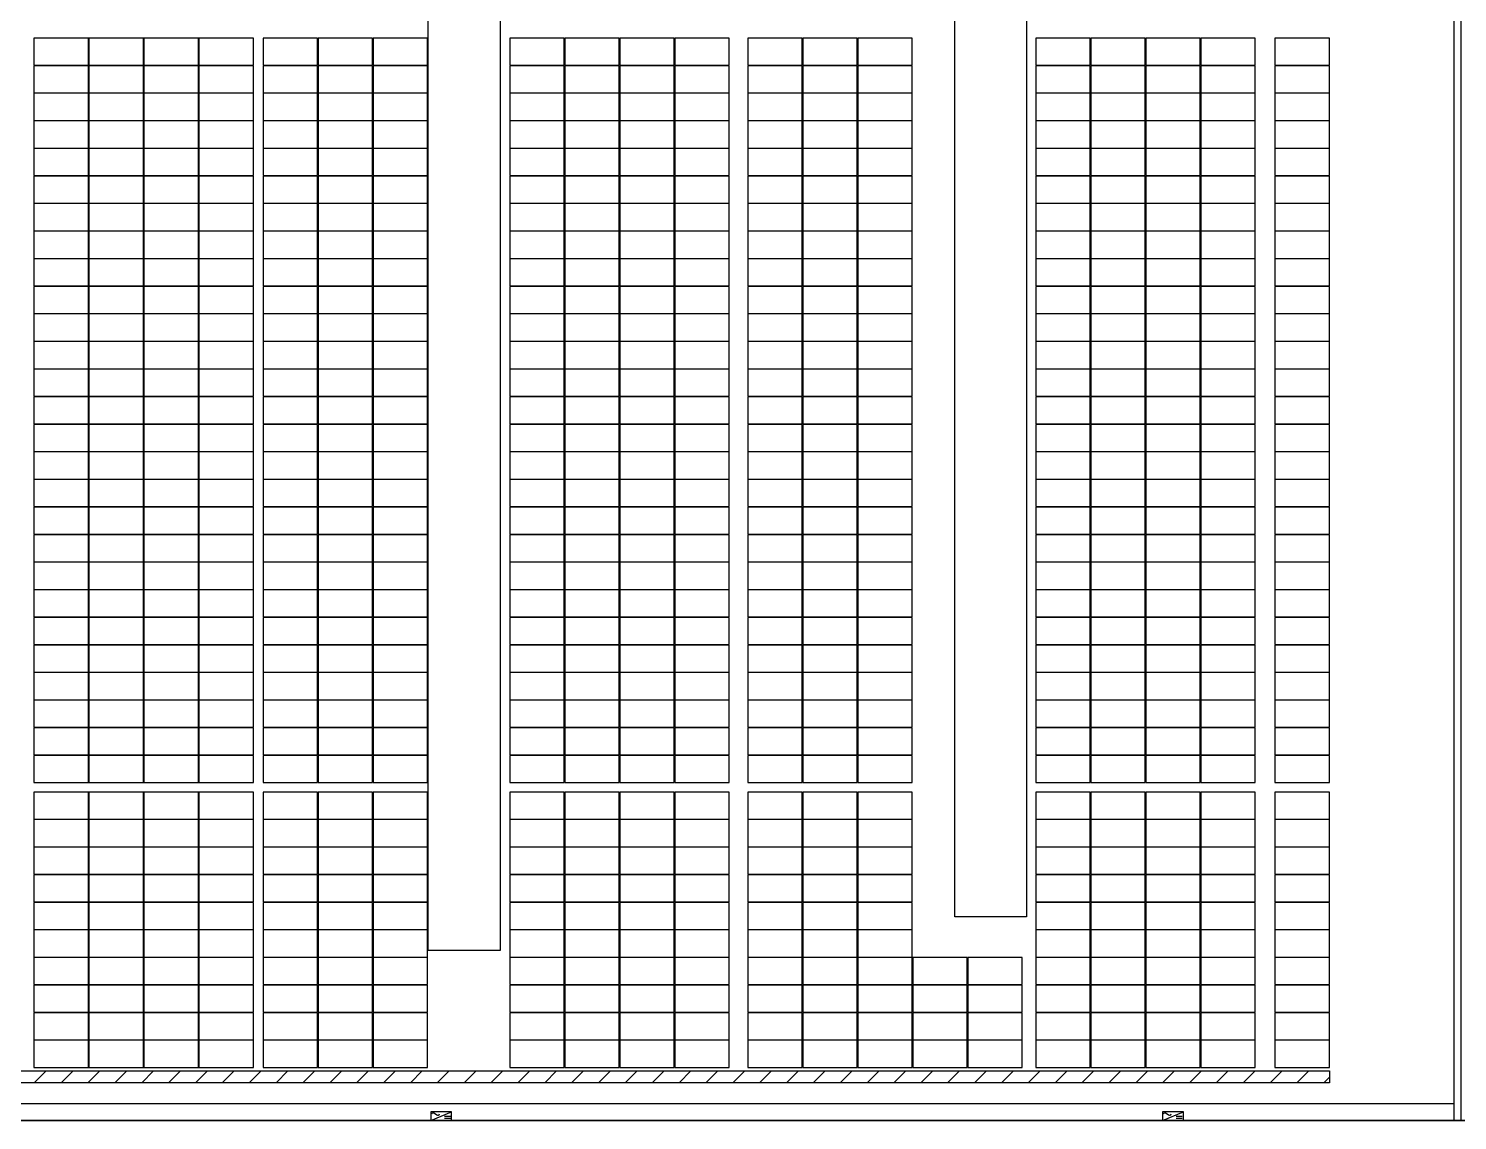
# Model space of a CAD drawing. Header units: millimetres. Extents: x 1218 to 2690, y 1163 to 1758.
# Drawn here: x 2023.3 to 2083, y 1336.4 to 1382.1 of the extents above; entities that cross this region are included whole.
import ezdxf

# ---------------------------------------------------------------- set-up
doc = ezdxf.new("R2010")
doc.units = ezdxf.units.MM
for name, color, linetype in [('WALL', 9, 'Continuous'), ('单元区域外轮廓', 7, 'ByLayer'), ('屋脊线', 7, 'ByLayer'), ('组件', 7, 'ByLayer'), ('运维走道板', 1, 'Continuous'), ('逆变器', 7, 'ByLayer'), ('障碍物', 7, 'ByLayer')]:
    doc.layers.add(name, color=color, linetype=linetype)

# ---------------------------------------------------------------- blocks, each defined once
blk = doc.blocks.new('DT1')
at = {"layer": 'WALL'}
blk.add_line((78159.9, 1865403.7), (1243359.9, 1865403.7), dxfattribs=at)
blk.add_lwpolyline([(875709.9, 1865403.7), (875709.9, 2022803.7), (875409.9, 2022803.7), (875409.9, 1865403.7)], close=True, dxfattribs=at)
for points in [[(835559.9, 1927803.7), (835559.9, 1872503.7), (832559.9, 1872503.7), (832559.9, 1927803.7), (835559.9, 1927803.7)], [(857559.9, 1927803.7), (857559.9, 1873903.7), (854559.9, 1873903.7), (854559.9, 1927803.7), (857559.9, 1927803.7)], [(875409.9, 1866103.7), (754509.9, 1866103.7)]]:
    blk.add_lwpolyline(points, dxfattribs=at)
blk = doc.blocks.new('*U582')
at = {"layer": '单元区域外轮廓', "color": 2}
blk.add_polyline3d([(582600, -78700, 12000), (-582600, -78700, 12000), (-582600, 78700, 12000), (582600, 78700, 12000)], close=True, dxfattribs=at)
at = {"flags": 1}
for tag in ['unit_id', 'unit_name', 'parapet_height', 'ground_elevation', 'is_enable_parapet']:
    blk.add_attdef(tag, (0, 0), '', height=2.5, dxfattribs=at)
blk = doc.blocks.new('*U583')
at = {"layer": '屋脊线', "color": 30}
blk.add_line((-582600, -78700, 12000), (582600, -78700, 12000), dxfattribs=at)
at = {"flags": 1}
for tag in ['unit_id', 'unit_name']:
    blk.add_attdef(tag, (0, 0), '', height=2.5, dxfattribs=at)
blk = doc.blocks.new('*U584')
at = {"color": 0}
blk.add_polyline3d([(0, 0, 0), (227.8, 0, 0), (227.8, 113.3, 5.8), (0, 113.3, 5.8)], close=True, dxfattribs=at)
at = {"flags": 1}
for tag in ['mounting-hole-spacing1', 'mounting-hole-spacing2', 'module-material', 'vmpo', 'voco', 'silicon-material', 'panel-length', 'panel-width', 'panel-height', 'userid', 'theme', 'note', 'name', 'pmax', 'company-name', 'id', 'impo', 'isco']:
    blk.add_attdef(tag, (0, 0), '', height=2.5, dxfattribs=at)
blk = doc.blocks.new('*U585')
at = {"layer": '组件', "color": 60}
for p in [(15532.3, -3461.5, 1434.1), (15762.1, -3461.5, 1434.1), (15991.9, -3461.5, 1434.1), (16221.7, -3461.5, 1434.1), (15532.3, -3576.8, 1428.2), (15762.1, -3576.8, 1428.2), (15991.9, -3576.8, 1428.2), (16221.7, -3576.8, 1428.2), (15532.3, -3692, 1422.4), (15762.1, -3692, 1422.4), (15991.9, -3692, 1422.4), (16221.7, -3692, 1422.4), (15532.3, -3807.3, 1416.5), (15762.1, -3807.3, 1416.5), (15991.9, -3807.3, 1416.5), (16221.7, -3807.3, 1416.5), (15532.3, -3922.5, 1410.7), (15762.1, -3922.5, 1410.7), (15991.9, -3922.5, 1410.7), (16221.7, -3922.5, 1410.7), (15532.3, -4037.8, 1404.8), (15762.1, -4037.8, 1404.8), (15991.9, -4037.8, 1404.8), (16221.7, -4037.8, 1404.8), (15532.3, -4153, 1398.9), (15762.1, -4153, 1398.9), (15991.9, -4153, 1398.9), (16221.7, -4153, 1398.9), (15532.3, -4268.3, 1393.1), (15762.1, -4268.3, 1393.1), (15991.9, -4268.3, 1393.1), (16221.7, -4268.3, 1393.1), (15532.3, -4383.5, 1387.2), (15762.1, -4383.5, 1387.2), (15991.9, -4383.5, 1387.2), (16221.7, -4383.5, 1387.2), (15532.3, -4498.8, 1381.4), (15762.1, -4498.8, 1381.4), (15991.9, -4498.8, 1381.4), (16221.7, -4498.8, 1381.4), (15532.3, -4614, 1375.5), (15762.1, -4614, 1375.5), (15991.9, -4614, 1375.5), (16221.7, -4614, 1375.5), (15532.3, -4729.3, 1369.6), (15762.1, -4729.3, 1369.6), (15991.9, -4729.3, 1369.6), (16221.7, -4729.3, 1369.6), (15532.3, -4844.5, 1363.8), (15762.1, -4844.5, 1363.8), (15991.9, -4844.5, 1363.8), (16221.7, -4844.5, 1363.8), (15532.3, -4959.8, 1357.9), (15762.1, -4959.8, 1357.9), (15991.9, -4959.8, 1357.9), (16221.7, -4959.8, 1357.9), (15532.3, -5075.1, 1352.1), (15762.1, -5075.1, 1352.1), (15991.9, -5075.1, 1352.1), (16221.7, -5075.1, 1352.1), (15532.3, -5190.3, 1346.2), (15762.1, -5190.3, 1346.2), (15991.9, -5190.3, 1346.2), (16221.7, -5190.3, 1346.2), (15532.3, -5305.6, 1340.3), (15762.1, -5305.6, 1340.3), (15991.9, -5305.6, 1340.3), (16221.7, -5305.6, 1340.3), (15532.3, -5420.8, 1334.5), (15762.1, -5420.8, 1334.5), (15991.9, -5420.8, 1334.5), (16221.7, -5420.8, 1334.5), (15532.3, -5536.1, 1328.6), (15762.1, -5536.1, 1328.6), (15991.9, -5536.1, 1328.6), (16221.7, -5536.1, 1328.6), (15532.3, -5651.3, 1322.8), (15762.1, -5651.3, 1322.8), (15991.9, -5651.3, 1322.8), (16221.7, -5651.3, 1322.8), (15532.3, -5766.6, 1316.9), (15762.1, -5766.6, 1316.9), (15991.9, -5766.6, 1316.9), (16221.7, -5766.6, 1316.9), (15532.3, -5881.8, 1311.1), (15762.1, -5881.8, 1311.1), (15991.9, -5881.8, 1311.1), (16221.7, -5881.8, 1311.1), (15532.3, -5997.1, 1305.2), (15762.1, -5997.1, 1305.2), (15991.9, -5997.1, 1305.2), (16221.7, -5997.1, 1305.2), (15532.3, -6112.3, 1299.3), (15762.1, -6112.3, 1299.3), (15991.9, -6112.3, 1299.3), (16221.7, -6112.3, 1299.3), (15532.3, -6227.6, 1293.5), (15762.1, -6227.6, 1293.5), (15991.9, -6227.6, 1293.5), (16221.7, -6227.6, 1293.5), (15532.3, -6342.8, 1287.6), (15762.1, -6342.8, 1287.6), (15991.9, -6342.8, 1287.6), (16221.7, -6342.8, 1287.6), (15532.3, -6458.1, 1281.8), (15762.1, -6458.1, 1281.8), (15991.9, -6458.1, 1281.8), (16221.7, -6458.1, 1281.8), (15532.3, -6611.3, 1274), (15762.1, -6611.3, 1274), (15991.9, -6611.3, 1274), (16221.7, -6611.3, 1274), (16489.5, -6611.3, 1274), (16719.3, -6611.3, 1274), (15532.3, -6726.5, 1268.1), (15762.1, -6726.5, 1268.1), (15991.9, -6726.5, 1268.1), (16221.7, -6726.5, 1268.1), (16489.5, -6726.5, 1268.1), (16719.3, -6726.5, 1268.1), (15532.3, -6841.8, 1262.3), (15762.1, -6841.8, 1262.3), (15991.9, -6841.8, 1262.3), (16221.7, -6841.8, 1262.3), (16489.5, -6841.8, 1262.3), (15532.3, -6957, 1256.4), (15762.1, -6957, 1256.4), (15991.9, -6957, 1256.4), (16221.7, -6957, 1256.4), (16489.5, -6957, 1256.4), (15532.3, -7072.3, 1250.6), (15762.1, -7072.3, 1250.6), (15991.9, -7072.3, 1250.6), (16221.7, -7072.3, 1250.6), (16489.5, -7072.3, 1250.6), (15532.3, -7187.5, 1244.7), (15762.1, -7187.5, 1244.7), (15991.9, -7187.5, 1244.7), (16221.7, -7187.5, 1244.7), (16489.5, -7187.5, 1244.7), (15532.3, -7302.8, 1238.8), (15762.1, -7302.8, 1238.8), (15991.9, -7302.8, 1238.8), (16221.7, -7302.8, 1238.8), (16489.5, -7302.8, 1238.8), (15532.3, -7418, 1233), (15762.1, -7418, 1233), (15991.9, -7418, 1233), (16221.7, -7418, 1233), (16489.5, -7418, 1233), (15532.3, -7533.3, 1227.1), (15762.1, -7533.3, 1227.1), (15991.9, -7533.3, 1227.1), (16221.7, -7533.3, 1227.1), (16489.5, -7533.3, 1227.1), (15532.3, -7648.5, 1221.3), (15762.1, -7648.5, 1221.3), (15991.9, -7648.5, 1221.3), (16221.7, -7648.5, 1221.3), (16489.5, -7648.5, 1221.3)]:
    blk.add_blockref('*U584', p, dxfattribs=at)
at = {"layer": '组件', "color": 230}
for p in [(16489.5, -3461.5, 1434.1), (16719.3, -3461.5, 1434.1), (16949.1, -3461.5, 1434.1), (17520.4, -3461.5, 1434.1), (17750.2, -3461.5, 1434.1), (17980, -3461.5, 1434.1), (18209.8, -3461.5, 1434.1), (18514.8, -3461.5, 1434.1), (18744.6, -3461.5, 1434.1), (18974.4, -3461.5, 1434.1), (19947.6, -3461.5, 1434.1), (16489.5, -3576.8, 1428.2), (16719.3, -3576.8, 1428.2), (16949.1, -3576.8, 1428.2), (17520.4, -3576.8, 1428.2), (17750.2, -3576.8, 1428.2), (17980, -3576.8, 1428.2), (18209.8, -3576.8, 1428.2), (18514.8, -3576.8, 1428.2), (18744.6, -3576.8, 1428.2), (18974.4, -3576.8, 1428.2), (19947.6, -3576.8, 1428.2), (16489.5, -3692, 1422.4), (16719.3, -3692, 1422.4), (16949.1, -3692, 1422.4), (17520.4, -3692, 1422.4), (17750.2, -3692, 1422.4), (17980, -3692, 1422.4), (18209.8, -3692, 1422.4), (18514.8, -3692, 1422.4), (18744.6, -3692, 1422.4), (18974.4, -3692, 1422.4), (19947.6, -3692, 1422.4), (16489.5, -3807.3, 1416.5), (16719.3, -3807.3, 1416.5), (16949.1, -3807.3, 1416.5), (17520.4, -3807.3, 1416.5), (17750.2, -3807.3, 1416.5), (17980, -3807.3, 1416.5), (18209.8, -3807.3, 1416.5), (18514.8, -3807.3, 1416.5), (18744.6, -3807.3, 1416.5), (18974.4, -3807.3, 1416.5), (19947.6, -3807.3, 1416.5), (16489.5, -3922.5, 1410.7), (16719.3, -3922.5, 1410.7), (16949.1, -3922.5, 1410.7), (17520.4, -3922.5, 1410.7), (17750.2, -3922.5, 1410.7), (17980, -3922.5, 1410.7), (18209.8, -3922.5, 1410.7), (18514.8, -3922.5, 1410.7), (18744.6, -3922.5, 1410.7), (18974.4, -3922.5, 1410.7), (19947.6, -3922.5, 1410.7), (16489.5, -4037.8, 1404.8), (16719.3, -4037.8, 1404.8), (16949.1, -4037.8, 1404.8), (17520.4, -4037.8, 1404.8), (17750.2, -4037.8, 1404.8), (17980, -4037.8, 1404.8), (18209.8, -4037.8, 1404.8), (18514.8, -4037.8, 1404.8), (18744.6, -4037.8, 1404.8), (18974.4, -4037.8, 1404.8), (19947.6, -4037.8, 1404.8), (16489.5, -4153, 1398.9), (16719.3, -4153, 1398.9), (16949.1, -4153, 1398.9), (17520.4, -4153, 1398.9), (17750.2, -4153, 1398.9), (17980, -4153, 1398.9), (18209.8, -4153, 1398.9), (18514.8, -4153, 1398.9), (18744.6, -4153, 1398.9), (18974.4, -4153, 1398.9), (19947.6, -4153, 1398.9), (16489.5, -4268.3, 1393.1), (16719.3, -4268.3, 1393.1), (16949.1, -4268.3, 1393.1), (17520.4, -4268.3, 1393.1), (17750.2, -4268.3, 1393.1), (17980, -4268.3, 1393.1), (18209.8, -4268.3, 1393.1), (18514.8, -4268.3, 1393.1), (18744.6, -4268.3, 1393.1), (18974.4, -4268.3, 1393.1), (19947.6, -4268.3, 1393.1), (16489.5, -4383.5, 1387.2), (16719.3, -4383.5, 1387.2), (16949.1, -4383.5, 1387.2), (17520.4, -4383.5, 1387.2), (17750.2, -4383.5, 1387.2), (17980, -4383.5, 1387.2), (18209.8, -4383.5, 1387.2), (18514.8, -4383.5, 1387.2), (18744.6, -4383.5, 1387.2), (18974.4, -4383.5, 1387.2), (19947.6, -4383.5, 1387.2), (16489.5, -4498.8, 1381.4), (16719.3, -4498.8, 1381.4), (16949.1, -4498.8, 1381.4), (17520.4, -4498.8, 1381.4), (17750.2, -4498.8, 1381.4), (17980, -4498.8, 1381.4), (18209.8, -4498.8, 1381.4), (18514.8, -4498.8, 1381.4), (18744.6, -4498.8, 1381.4), (18974.4, -4498.8, 1381.4), (19947.6, -4498.8, 1381.4), (16489.5, -4614, 1375.5), (16719.3, -4614, 1375.5), (16949.1, -4614, 1375.5), (17520.4, -4614, 1375.5), (17750.2, -4614, 1375.5), (17980, -4614, 1375.5), (18209.8, -4614, 1375.5), (18514.8, -4614, 1375.5), (18744.6, -4614, 1375.5), (18974.4, -4614, 1375.5), (19947.6, -4614, 1375.5), (16489.5, -4729.3, 1369.6), (16719.3, -4729.3, 1369.6), (16949.1, -4729.3, 1369.6), (17520.4, -4729.3, 1369.6), (17750.2, -4729.3, 1369.6), (17980, -4729.3, 1369.6), (18209.8, -4729.3, 1369.6), (18514.8, -4729.3, 1369.6), (18744.6, -4729.3, 1369.6), (18974.4, -4729.3, 1369.6), (19947.6, -4729.3, 1369.6), (16489.5, -4844.5, 1363.8), (16719.3, -4844.5, 1363.8), (16949.1, -4844.5, 1363.8), (17520.4, -4844.5, 1363.8), (17750.2, -4844.5, 1363.8), (17980, -4844.5, 1363.8), (18209.8, -4844.5, 1363.8), (18514.8, -4844.5, 1363.8), (18744.6, -4844.5, 1363.8), (18974.4, -4844.5, 1363.8), (19947.6, -4844.5, 1363.8), (16489.5, -4959.8, 1357.9), (16719.3, -4959.8, 1357.9), (16949.1, -4959.8, 1357.9), (17520.4, -4959.8, 1357.9), (17750.2, -4959.8, 1357.9), (17980, -4959.8, 1357.9), (18209.8, -4959.8, 1357.9), (18514.8, -4959.8, 1357.9), (18744.6, -4959.8, 1357.9), (18974.4, -4959.8, 1357.9), (19947.6, -4959.8, 1357.9), (16489.5, -5075.1, 1352.1), (16719.3, -5075.1, 1352.1), (16949.1, -5075.1, 1352.1), (17520.4, -5075.1, 1352.1), (17750.2, -5075.1, 1352.1), (17980, -5075.1, 1352.1), (18209.8, -5075.1, 1352.1), (18514.8, -5075.1, 1352.1), (18744.6, -5075.1, 1352.1), (18974.4, -5075.1, 1352.1), (19947.6, -5075.1, 1352.1), (16489.5, -5190.3, 1346.2), (16719.3, -5190.3, 1346.2), (16949.1, -5190.3, 1346.2), (17520.4, -5190.3, 1346.2), (17750.2, -5190.3, 1346.2), (17980, -5190.3, 1346.2), (18209.8, -5190.3, 1346.2), (18514.8, -5190.3, 1346.2), (18744.6, -5190.3, 1346.2), (18974.4, -5190.3, 1346.2), (19947.6, -5190.3, 1346.2), (16489.5, -5305.6, 1340.3), (16719.3, -5305.6, 1340.3), (16949.1, -5305.6, 1340.3), (17520.4, -5305.6, 1340.3), (17750.2, -5305.6, 1340.3), (17980, -5305.6, 1340.3), (18209.8, -5305.6, 1340.3), (18514.8, -5305.6, 1340.3), (18744.6, -5305.6, 1340.3), (18974.4, -5305.6, 1340.3), (19947.6, -5305.6, 1340.3), (16489.5, -5420.8, 1334.5), (16719.3, -5420.8, 1334.5), (16949.1, -5420.8, 1334.5), (17520.4, -5420.8, 1334.5), (17750.2, -5420.8, 1334.5), (17980, -5420.8, 1334.5), (18209.8, -5420.8, 1334.5), (18514.8, -5420.8, 1334.5), (18744.6, -5420.8, 1334.5), (18974.4, -5420.8, 1334.5), (19947.6, -5420.8, 1334.5), (16489.5, -5536.1, 1328.6), (16719.3, -5536.1, 1328.6), (16949.1, -5536.1, 1328.6), (17520.4, -5536.1, 1328.6), (17750.2, -5536.1, 1328.6), (17980, -5536.1, 1328.6), (18209.8, -5536.1, 1328.6), (18514.8, -5536.1, 1328.6), (18744.6, -5536.1, 1328.6), (18974.4, -5536.1, 1328.6), (19947.6, -5536.1, 1328.6), (16489.5, -5651.3, 1322.8), (16719.3, -5651.3, 1322.8), (16949.1, -5651.3, 1322.8), (17520.4, -5651.3, 1322.8), (17750.2, -5651.3, 1322.8), (17980, -5651.3, 1322.8), (18209.8, -5651.3, 1322.8), (18514.8, -5651.3, 1322.8), (18744.6, -5651.3, 1322.8), (18974.4, -5651.3, 1322.8), (19947.6, -5651.3, 1322.8), (16489.5, -5766.6, 1316.9), (16719.3, -5766.6, 1316.9), (16949.1, -5766.6, 1316.9), (17520.4, -5766.6, 1316.9), (17750.2, -5766.6, 1316.9), (17980, -5766.6, 1316.9), (18209.8, -5766.6, 1316.9), (18514.8, -5766.6, 1316.9), (18744.6, -5766.6, 1316.9), (18974.4, -5766.6, 1316.9), (19947.6, -5766.6, 1316.9), (16489.5, -5881.8, 1311.1), (16719.3, -5881.8, 1311.1), (16949.1, -5881.8, 1311.1), (17520.4, -5881.8, 1311.1), (17750.2, -5881.8, 1311.1), (17980, -5881.8, 1311.1), (18209.8, -5881.8, 1311.1), (18514.8, -5881.8, 1311.1), (18744.6, -5881.8, 1311.1), (18974.4, -5881.8, 1311.1), (19947.6, -5881.8, 1311.1), (16489.5, -5997.1, 1305.2), (16719.3, -5997.1, 1305.2), (16949.1, -5997.1, 1305.2), (17520.4, -5997.1, 1305.2), (17750.2, -5997.1, 1305.2), (17980, -5997.1, 1305.2), (18209.8, -5997.1, 1305.2), (18514.8, -5997.1, 1305.2), (18744.6, -5997.1, 1305.2), (18974.4, -5997.1, 1305.2), (19947.6, -5997.1, 1305.2), (16489.5, -6112.3, 1299.3), (16719.3, -6112.3, 1299.3), (16949.1, -6112.3, 1299.3), (17520.4, -6112.3, 1299.3), (17750.2, -6112.3, 1299.3), (17980, -6112.3, 1299.3), (18209.8, -6112.3, 1299.3), (18514.8, -6112.3, 1299.3), (18744.6, -6112.3, 1299.3), (18974.4, -6112.3, 1299.3), (19947.6, -6112.3, 1299.3), (16489.5, -6227.6, 1293.5), (16719.3, -6227.6, 1293.5), (16949.1, -6227.6, 1293.5), (17520.4, -6227.6, 1293.5), (17750.2, -6227.6, 1293.5), (17980, -6227.6, 1293.5), (18209.8, -6227.6, 1293.5), (18514.8, -6227.6, 1293.5), (18744.6, -6227.6, 1293.5), (18974.4, -6227.6, 1293.5), (19947.6, -6227.6, 1293.5), (16489.5, -6342.8, 1287.6), (16719.3, -6342.8, 1287.6), (16949.1, -6342.8, 1287.6), (17520.4, -6342.8, 1287.6), (17750.2, -6342.8, 1287.6), (17980, -6342.8, 1287.6), (18209.8, -6342.8, 1287.6), (18514.8, -6342.8, 1287.6), (18744.6, -6342.8, 1287.6), (18974.4, -6342.8, 1287.6), (19947.6, -6342.8, 1287.6), (16489.5, -6458.1, 1281.8), (16719.3, -6458.1, 1281.8), (16949.1, -6458.1, 1281.8), (17520.4, -6458.1, 1281.8), (17750.2, -6458.1, 1281.8), (17980, -6458.1, 1281.8), (18209.8, -6458.1, 1281.8), (18514.8, -6458.1, 1281.8), (18744.6, -6458.1, 1281.8), (18974.4, -6458.1, 1281.8), (19947.6, -6458.1, 1281.8), (16949.1, -6611.3, 1274), (17520.4, -6611.3, 1274), (17750.2, -6611.3, 1274), (17980, -6611.3, 1274), (18209.8, -6611.3, 1274), (18514.8, -6611.3, 1274), (18744.6, -6611.3, 1274), (18974.4, -6611.3, 1274), (19717.8, -6611.3, 1274), (19947.6, -6611.3, 1274), (16949.1, -6726.5, 1268.1), (17520.4, -6726.5, 1268.1), (17750.2, -6726.5, 1268.1), (17980, -6726.5, 1268.1), (18209.8, -6726.5, 1268.1), (18514.8, -6726.5, 1268.1), (18744.6, -6726.5, 1268.1), (18974.4, -6726.5, 1268.1), (19717.8, -6726.5, 1268.1), (19947.6, -6726.5, 1268.1), (16719.3, -6841.8, 1262.3), (16949.1, -6841.8, 1262.3), (17520.4, -6841.8, 1262.3), (17750.2, -6841.8, 1262.3), (17980, -6841.8, 1262.3), (18209.8, -6841.8, 1262.3), (18514.8, -6841.8, 1262.3), (18744.6, -6841.8, 1262.3), (18974.4, -6841.8, 1262.3), (19717.8, -6841.8, 1262.3), (16719.3, -6957, 1256.4), (16949.1, -6957, 1256.4), (17520.4, -6957, 1256.4), (17750.2, -6957, 1256.4), (17980, -6957, 1256.4), (18209.8, -6957, 1256.4), (18514.8, -6957, 1256.4), (18744.6, -6957, 1256.4), (18974.4, -6957, 1256.4), (19717.8, -6957, 1256.4), (16719.3, -7072.3, 1250.6), (16949.1, -7072.3, 1250.6), (17520.4, -7072.3, 1250.6), (17750.2, -7072.3, 1250.6), (17980, -7072.3, 1250.6), (18209.8, -7072.3, 1250.6), (18514.8, -7072.3, 1250.6), (18744.6, -7072.3, 1250.6), (18974.4, -7072.3, 1250.6), (19717.8, -7072.3, 1250.6), (16719.3, -7187.5, 1244.7), (16949.1, -7187.5, 1244.7), (17520.4, -7187.5, 1244.7), (17750.2, -7187.5, 1244.7), (17980, -7187.5, 1244.7), (18209.8, -7187.5, 1244.7), (18514.8, -7187.5, 1244.7), (18744.6, -7187.5, 1244.7), (18974.4, -7187.5, 1244.7), (19717.8, -7187.5, 1244.7), (16719.3, -7302.8, 1238.8), (16949.1, -7302.8, 1238.8), (17520.4, -7302.8, 1238.8), (17750.2, -7302.8, 1238.8), (17980, -7302.8, 1238.8), (18209.8, -7302.8, 1238.8), (18514.8, -7302.8, 1238.8), (18744.6, -7302.8, 1238.8), (18974.4, -7302.8, 1238.8), (19204.2, -7302.8, 1238.8), (19434, -7302.8, 1238.8), (19717.8, -7302.8, 1238.8), (16719.3, -7418, 1233), (16949.1, -7418, 1233), (17520.4, -7418, 1233), (17750.2, -7418, 1233), (17980, -7418, 1233), (18209.8, -7418, 1233), (18514.8, -7418, 1233), (18744.6, -7418, 1233), (18974.4, -7418, 1233), (19204.2, -7418, 1233), (19434, -7418, 1233), (19717.8, -7418, 1233), (16719.3, -7533.3, 1227.1), (16949.1, -7533.3, 1227.1), (17520.4, -7533.3, 1227.1), (17750.2, -7533.3, 1227.1), (17980, -7533.3, 1227.1), (18209.8, -7533.3, 1227.1), (18514.8, -7533.3, 1227.1), (18744.6, -7533.3, 1227.1), (18974.4, -7533.3, 1227.1), (19204.2, -7533.3, 1227.1), (19434, -7533.3, 1227.1), (19717.8, -7533.3, 1227.1), (16719.3, -7648.5, 1221.3), (16949.1, -7648.5, 1221.3), (17520.4, -7648.5, 1221.3), (17750.2, -7648.5, 1221.3), (17980, -7648.5, 1221.3), (18209.8, -7648.5, 1221.3), (18514.8, -7648.5, 1221.3), (18744.6, -7648.5, 1221.3), (18974.4, -7648.5, 1221.3), (19204.2, -7648.5, 1221.3), (19434, -7648.5, 1221.3), (19717.8, -7648.5, 1221.3)]:
    blk.add_blockref('*U584', p, dxfattribs=at)
at = {"layer": '组件', "color": 203}
for p in [(19717.8, -3461.5, 1434.1), (20177.4, -3461.5, 1434.1), (20407.2, -3461.5, 1434.1), (20717, -3461.5, 1434.1), (19717.8, -3576.8, 1428.2), (20177.4, -3576.8, 1428.2), (20407.2, -3576.8, 1428.2), (20717, -3576.8, 1428.2), (19717.8, -3692, 1422.4), (20177.4, -3692, 1422.4), (20407.2, -3692, 1422.4), (20717, -3692, 1422.4), (19717.8, -3807.3, 1416.5), (20177.4, -3807.3, 1416.5), (20407.2, -3807.3, 1416.5), (20717, -3807.3, 1416.5), (19717.8, -3922.5, 1410.7), (20177.4, -3922.5, 1410.7), (20407.2, -3922.5, 1410.7), (20717, -3922.5, 1410.7), (19717.8, -4037.8, 1404.8), (20177.4, -4037.8, 1404.8), (20407.2, -4037.8, 1404.8), (20717, -4037.8, 1404.8), (19717.8, -4153, 1398.9), (20177.4, -4153, 1398.9), (20407.2, -4153, 1398.9), (20717, -4153, 1398.9), (19717.8, -4268.3, 1393.1), (20177.4, -4268.3, 1393.1), (20407.2, -4268.3, 1393.1), (20717, -4268.3, 1393.1), (19717.8, -4383.5, 1387.2), (20177.4, -4383.5, 1387.2), (20407.2, -4383.5, 1387.2), (20717, -4383.5, 1387.2), (19717.8, -4498.8, 1381.4), (20177.4, -4498.8, 1381.4), (20407.2, -4498.8, 1381.4), (20717, -4498.8, 1381.4), (19717.8, -4614, 1375.5), (20177.4, -4614, 1375.5), (20407.2, -4614, 1375.5), (20717, -4614, 1375.5), (19717.8, -4729.3, 1369.6), (20177.4, -4729.3, 1369.6), (20407.2, -4729.3, 1369.6), (20717, -4729.3, 1369.6), (19717.8, -4844.5, 1363.8), (20177.4, -4844.5, 1363.8), (20407.2, -4844.5, 1363.8), (20717, -4844.5, 1363.8), (19717.8, -4959.8, 1357.9), (20177.4, -4959.8, 1357.9), (20407.2, -4959.8, 1357.9), (20717, -4959.8, 1357.9), (19717.8, -5075.1, 1352.1), (20177.4, -5075.1, 1352.1), (20407.2, -5075.1, 1352.1), (20717, -5075.1, 1352.1), (19717.8, -5190.3, 1346.2), (20177.4, -5190.3, 1346.2), (20407.2, -5190.3, 1346.2), (20717, -5190.3, 1346.2), (19717.8, -5305.6, 1340.3), (20177.4, -5305.6, 1340.3), (20407.2, -5305.6, 1340.3), (20717, -5305.6, 1340.3), (19717.8, -5420.8, 1334.5), (20177.4, -5420.8, 1334.5), (20407.2, -5420.8, 1334.5), (20717, -5420.8, 1334.5), (19717.8, -5536.1, 1328.6), (20177.4, -5536.1, 1328.6), (20407.2, -5536.1, 1328.6), (20717, -5536.1, 1328.6), (19717.8, -5651.3, 1322.8), (20177.4, -5651.3, 1322.8), (20407.2, -5651.3, 1322.8), (20717, -5651.3, 1322.8), (19717.8, -5766.6, 1316.9), (20177.4, -5766.6, 1316.9), (20407.2, -5766.6, 1316.9), (20717, -5766.6, 1316.9), (19717.8, -5881.8, 1311.1), (20177.4, -5881.8, 1311.1), (20407.2, -5881.8, 1311.1), (20717, -5881.8, 1311.1), (19717.8, -5997.1, 1305.2), (20177.4, -5997.1, 1305.2), (20407.2, -5997.1, 1305.2), (20717, -5997.1, 1305.2), (19717.8, -6112.3, 1299.3), (20177.4, -6112.3, 1299.3), (20407.2, -6112.3, 1299.3), (20717, -6112.3, 1299.3), (19717.8, -6227.6, 1293.5), (20177.4, -6227.6, 1293.5), (20407.2, -6227.6, 1293.5), (20717, -6227.6, 1293.5), (19717.8, -6342.8, 1287.6), (20177.4, -6342.8, 1287.6), (20407.2, -6342.8, 1287.6), (20717, -6342.8, 1287.6), (19717.8, -6458.1, 1281.8), (20177.4, -6458.1, 1281.8), (20407.2, -6458.1, 1281.8), (20717, -6458.1, 1281.8), (20177.4, -6611.3, 1274), (20407.2, -6611.3, 1274), (20717, -6611.3, 1274), (20177.4, -6726.5, 1268.1), (20407.2, -6726.5, 1268.1), (20717, -6726.5, 1268.1), (19947.6, -6841.8, 1262.3), (20177.4, -6841.8, 1262.3), (20407.2, -6841.8, 1262.3), (20717, -6841.8, 1262.3), (19947.6, -6957, 1256.4), (20177.4, -6957, 1256.4), (20407.2, -6957, 1256.4), (20717, -6957, 1256.4), (19947.6, -7072.3, 1250.6), (20177.4, -7072.3, 1250.6), (20407.2, -7072.3, 1250.6), (20717, -7072.3, 1250.6), (19947.6, -7187.5, 1244.7), (20177.4, -7187.5, 1244.7), (20407.2, -7187.5, 1244.7), (20717, -7187.5, 1244.7), (19947.6, -7302.8, 1238.8), (20177.4, -7302.8, 1238.8), (20407.2, -7302.8, 1238.8), (20717, -7302.8, 1238.8), (19947.6, -7418, 1233), (20177.4, -7418, 1233), (20407.2, -7418, 1233), (20717, -7418, 1233), (19947.6, -7533.3, 1227.1), (20177.4, -7533.3, 1227.1), (20407.2, -7533.3, 1227.1), (20717, -7533.3, 1227.1), (19947.6, -7648.5, 1221.3), (20177.4, -7648.5, 1221.3), (20407.2, -7648.5, 1221.3), (20717, -7648.5, 1221.3)]:
    blk.add_blockref('*U584', p, dxfattribs=at)
at = {"flags": 1}
for tag in ['offset-x', 'offset-y', 'mode', 'tilt', 'azimuth', 'align', 'array-mode', 'panel-x', 'panel-y', 'panel-per-row', 'bracket-type', 'bracket-value', 'row-per-array']:
    blk.add_attdef(tag, (0, 0), '', height=2.5, dxfattribs=at)
blk = doc.blocks.new('*U635', base_point=(43.5, 18.1))
at = {"color": 0}
for p, q in [((0, 0), (87, 36.1)), ((56.7, 18.2), (81.7, 18.2)), ((56.7, 9.6), (81.7, 9.6))]:
    blk.add_line(p, q, dxfattribs=at)
blk.add_lwpolyline([(0, 0), (87, 0), (87, 36.1), (0, 36.1)], close=True, dxfattribs=at)
blk.add_lwpolyline([(4.7, 27, -0.6815), (15.8, 30.2), (25.5, 23.7, 0.6815), (36.6, 27)], format="xyb", dxfattribs=at)
blk = doc.blocks.new('*U637', base_point=(43.5, 18.1))
at = {"color": 0}
for p, q in [((0, 0), (87, 36.1)), ((56.7, 18.2), (81.7, 18.2)), ((56.7, 9.6), (81.7, 9.6))]:
    blk.add_line(p, q, dxfattribs=at)
blk.add_lwpolyline([(0, 0), (87, 0), (87, 36.1), (0, 36.1)], close=True, dxfattribs=at)
blk.add_lwpolyline([(4.7, 27, -0.6815), (15.8, 30.2), (25.5, 23.7, 0.6815), (36.6, 27)], format="xyb", dxfattribs=at)
blk = doc.blocks.new('*U673')
at = {"layer": '障碍物', "color": 1}
blk.add_polyline3d([(193800, -16300, 10), (196800, -16300, 10), (196800, -70200, 10), (193800, -70200, 10)], close=True, dxfattribs=at)
at = {"flags": 1}
for tag in ['height', 'shape']:
    blk.add_attdef(tag, (0, 0), '', height=2.5, dxfattribs=at)
blk = doc.blocks.new('*U686')
at = {"layer": '障碍物', "color": 1}
blk.add_polyline3d([(171800, -16300, 10), (174800, -16300, 10), (174800, -71600, 10), (171800, -71600, 10)], close=True, dxfattribs=at)
at = {"flags": 1}
for tag in ['height', 'shape']:
    blk.add_attdef(tag, (0, 0), '', height=2.5, dxfattribs=at)

msp = doc.modelspace()

# ---------------------------------------------------------------- hatches: boundary and pattern name
at = {"layer": '运维走道板'}
h = msp.add_hatch(dxfattribs=at)
h.set_pattern_fill('ANSI31', color=1, scale=0.5)
h.set_pattern_definition([(45, (3149.2461, -2479.9126), (-0.561266, 0.561266), [])])
h.paths.add_polyline_path([(1736.626, 1338.527), (2077.67, 1338.527), (2077.67, 1338.027), (1736.626, 1338.027)])

# ---------------------------------------------------------------- linework, layer by layer
at = {"layer": '单元区域外轮廓', "color": 4, "elevation": 12}
msp.add_lwpolyline([(2450.821, 1336.45), (1285.621, 1336.45), (1285.621, 1493.85), (2450.821, 1493.85)], close=True, dxfattribs=at)
at = {"layer": '运维走道板', "elevation": 12.3}
msp.add_lwpolyline([(1736.626, 1338.527), (2077.67, 1338.527), (2077.67, 1338.027), (1736.626, 1338.027), (1736.626, 1338.527)], dxfattribs=at)
at = {"layer": '障碍物', "color": 2, "elevation": 12.3}
for points in [[(2040.021, 1398.85), (2043.021, 1398.85), (2043.021, 1343.55), (2040.021, 1343.55)], [(2062.021, 1398.85), (2065.021, 1398.85), (2065.021, 1344.95), (2062.021, 1344.95)]]:
    msp.add_lwpolyline(points, close=True, dxfattribs=at)

# ---------------------------------------------------------------- block references
at = {"xscale": 0.001, "yscale": 0.001, "zscale": 0.001}
msp.add_blockref('DT1', (1207.461, -528.954, 12.3), dxfattribs=at)
at = {"layer": '单元区域外轮廓', "xscale": 0.001, "yscale": 0.001, "zscale": 0.001}
msp.add_blockref('*U582', (1868.221, 1415.15), dxfattribs=at)
at = {"layer": '屋脊线', "xscale": 0.001, "yscale": 0.001, "zscale": 0.001}
msp.add_blockref('*U583', (1868.221, 1415.15), dxfattribs=at)
at = {"layer": '组件', "xscale": 0.01, "yscale": 0.01, "zscale": 0.01}
msp.add_blockref('*U585', (1868.221, 1415.15), dxfattribs=at)
at = {"layer": '逆变器', "xscale": 0.01, "yscale": 0.01, "zscale": 0.01}
for name, p in [('*U635', (2040.559, 1336.63, 12.577)), ('*U637', (2071.134, 1336.63, 12.577))]:
    msp.add_blockref(name, p, dxfattribs=at)
at = {"layer": '障碍物', "xscale": 0.001, "yscale": 0.001, "zscale": 0.001}
for name in ['*U686', '*U673']:
    msp.add_blockref(name, (1868.221, 1415.15), dxfattribs=at)

doc.saveas('drawing.dxf')
